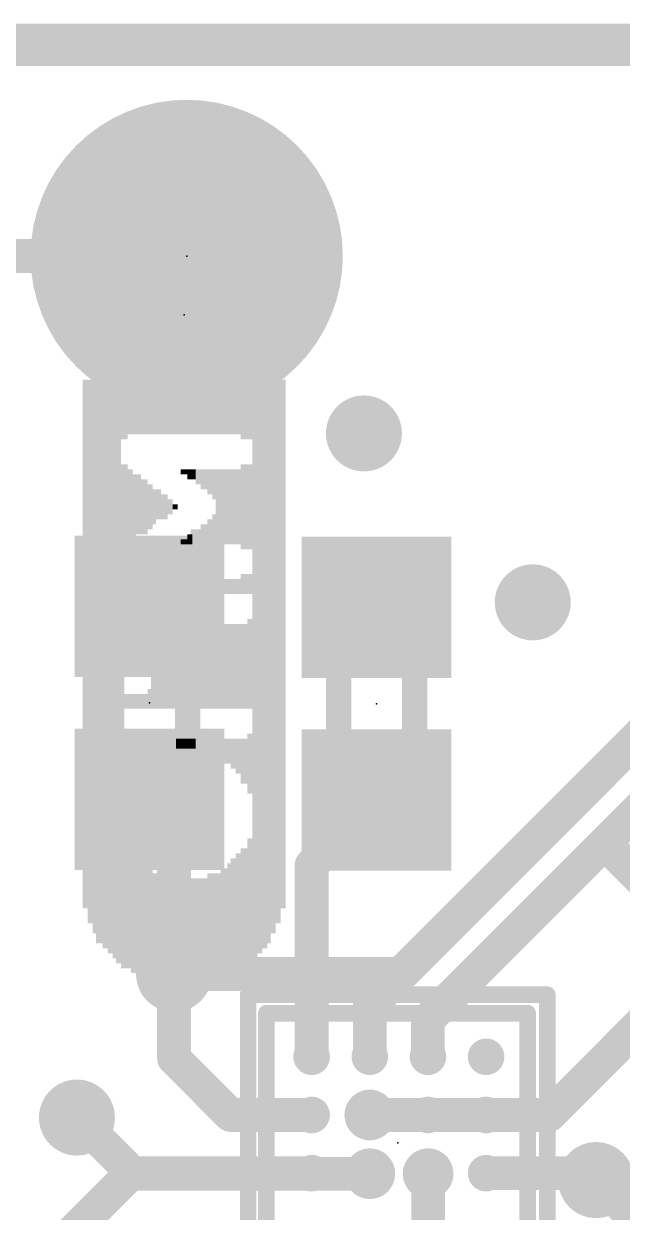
# Model space of a CAD drawing. Extents: x -25 to 77, y -62 to 26.
# Drawn here: x 5.62 to 9.23, y 5.68 to 12.83 of the extents above; entities that cross this region are included whole.
import ezdxf

# ---------------------------------------------------------------- set-up
doc = ezdxf.new("R2010")
doc.units = 0
for name, color, linetype in [('1', 12, 'CONTINUOUS'), ('16', 53, 'CONTINUOUS'), ('17', 254, 'CONTINUOUS'), ('18', 110, 'CONTINUOUS'), ('20', 53, 'CONTINUOUS'), ('21', 41, 'CONTINUOUS'), ('22', 40, 'CONTINUOUS'), ('23', 53, 'CONTINUOUS'), ('24', 53, 'CONTINUOUS'), ('51', 53, 'CONTINUOUS')]:
    doc.layers.add(name, color=color, linetype=linetype)

# ---------------------------------------------------------------- blocks, each defined once
blk = doc.blocks.new('RECT')
blk.add_solid([(-0.5, -0.5), (0.5, -0.5), (-0.5, 0.5), (0.5, 0.5)])
blk = doc.blocks.new('ROUNDP')
at = {"const_width": 0.5}
blk.add_lwpolyline([(0, -0.25, 1), (0, 0.25, 1), (0, -0.25)], format="xyb", dxfattribs=at)
blk = doc.blocks.new('PIE')
at = {"const_width": 0.5}
blk.add_lwpolyline([(0, -0.25, 1), (0, 0.25, 1), (0, -0.25)], format="xyb", dxfattribs=at)
blk = doc.blocks.new('ROUNDV')
at = {"const_width": 0.5}
blk.add_lwpolyline([(0, -0.25, 1), (0, 0.25, 1), (0, -0.25)], format="xyb", dxfattribs=at)

msp = doc.modelspace()

# ---------------------------------------------------------------- linework, layer by layer
at = {"layer": '1'}
for points, const_width in [([(25.4, 12.7), (0, 12.7)], 0.254), ([(7.706, 6.9186), (9.9314, 9.144)], 0.2032), ([(9.1186, 7.8994), (9.906, 8.6868)], 0.2032), ([(6.3805, 8.1627), (6.5278, 8.0154)], 0.2032), ([(7.747, 8.1576), (7.356, 7.7666)], 0.2032), ([(6.5278, 8.0154), (6.5278, 7.112)], 0.2032), ([(8.056, 6.8368), (9.1186, 7.8994)], 0.2032), ([(9.459, 7.559), (9.1186, 7.8994)], 0.2032), ([(7.356, 7.7666), (7.356, 6.614)], 0.2032), ([(6.5278, 7.112), (6.5278, 6.604)], 0.2032), ([(7.706, 6.614), (7.706, 6.9186)], 0.2032), ([(8.056, 6.614), (8.056, 6.8368)], 0.2032), ([(6.8678, 6.264), (6.5278, 6.604)], 0.2032), ([(7.356, 6.264), (6.8678, 6.264)], 0.2032), ([(7.706, 6.264), (7.7107, 6.2687)], 0.2032), ([(6.2696, 5.914), (5.3286, 4.973)], 0.2032), ([(7.356, 5.914), (6.2696, 5.914)], 0.2032), ([(7.706, 5.914), (7.7064, 5.9136)], 0.2032), ([(7.7064, 5.9136), (7.7064, 5.9106)], 0.2032), ([(8.0569, 5.9131), (8.056, 5.914)], 0.2032), ([(8.0569, 5.9106), (8.0569, 5.9131)], 0.2032), ([(8.406, 5.914), (9.0263, 5.914)], 0.2032), ([(9.0263, 5.914), (9.0678, 5.8725)], 0.2032)]:
    msp.add_lwpolyline(points, dxfattribs=dict(at, const_width=const_width))
at = {"layer": '1', "const_width": 0.1016}
for points in [[(6.4164, 8.1986, 1), (6.3446, 8.1268)], [(7.7829, 8.1217, 1), (7.7111, 8.1935)], [(6.5786, 8.0154, 1), (6.477, 8.0154)], [(6.4919, 7.9794, 1), (6.5637, 8.0513)], [(9.1545, 7.9353, 1), (9.0827, 7.8635)], [(9.0827, 7.9353, 1), (9.1545, 7.8635)], [(9.1545, 7.8635, 1), (9.0827, 7.9353)], [(7.4068, 7.7666, 1), (7.3052, 7.7666)], [(7.3201, 7.8025, 1), (7.3919, 7.7307)], [(6.5786, 7.112, 1), (6.477, 7.112)], [(6.477, 7.112, 1), (6.5786, 7.112)], [(7.7568, 6.9186, 1), (7.6552, 6.9186)], [(7.6701, 6.9545, 1), (7.7419, 6.8827)], [(8.1068, 6.8368, 1), (8.0052, 6.8368)], [(8.0201, 6.8727, 1), (8.0919, 6.8009)], [(6.5637, 6.6399, 1), (6.4919, 6.5681)], [(6.477, 6.604, 1), (6.5786, 6.604)], [(7.3052, 6.614, 1), (7.4068, 6.614)], [(7.6552, 6.614, 1), (7.7568, 6.614)], [(8.0052, 6.614, 1), (8.1068, 6.614)], [(6.8678, 6.3148, 1), (6.8678, 6.2132)], [(7.356, 6.2132, 1), (7.356, 6.3148)], [(7.7466, 6.2328, 1), (7.6748, 6.3046)], [(6.8319, 6.2281, 1), (6.9037, 6.2999)], [(7.6701, 6.2999, 1), (7.7419, 6.2281)], [(6.2696, 5.9648, 1), (6.2696, 5.8632)], [(6.3055, 5.8781, 1), (6.2337, 5.9499)], [(7.356, 5.8632, 1), (7.356, 5.9648)], [(7.7419, 5.9499, 1), (7.6701, 5.8781)], [(7.7572, 5.9136, 1), (7.6556, 5.9136)], [(8.0919, 5.9499, 1), (8.0201, 5.8781)], [(8.1077, 5.9131, 1), (8.0061, 5.9131)], [(8.406, 5.9648, 1), (8.406, 5.8632)], [(9.0622, 5.9499, 1), (8.9904, 5.8781)], [(9.0263, 5.8632, 1), (9.0263, 5.9648)], [(7.6556, 5.9106, 1), (7.7572, 5.9106)], [(7.6704, 5.8777, 1), (7.7423, 5.9496)], [(8.0061, 5.9106, 1), (8.1077, 5.9106)], [(8.021, 5.8772, 1), (8.0928, 5.949)], [(9.0319, 5.8366, 1), (9.1037, 5.9084)]]:
    msp.add_lwpolyline(points, format="xyb", dxfattribs=at)
at = {"layer": '16'}
for points, const_width in [([(25.4, 12.7), (0, 12.7)], 0.254), ([(4.826, 11.43), (6.604, 11.43)], 0.2032), ([(9.818, 9.0399), (7.8901, 7.112)], 0.2032), ([(7.8901, 7.112), (6.5278, 7.112)], 0.2032), ([(9.5758, 7.0536), (8.7862, 6.264)], 0.2032), ([(8.7862, 6.264), (7.706, 6.264)], 0.2032), ([(6.2814, 5.9106), (5.9436, 6.2484)], 0.2032), ([(7.7064, 5.9106), (6.2814, 5.9106)], 0.2032), ([(8.0569, 5.9106), (8.0569, 4.9555)], 0.2032), ([(9.0678, 5.8725), (9.4691, 5.4712)], 0.2032)]:
    msp.add_lwpolyline(points, dxfattribs=dict(at, const_width=const_width))
at = {"layer": '16', "const_width": 0.1016}
for points in [[(6.604, 11.3792, 1), (6.604, 11.4808)], [(6.5278, 7.1628, 1), (6.5278, 7.0612)], [(7.8542, 7.1479, 1), (7.9261, 7.0761)], [(7.8901, 7.0612, 1), (7.8901, 7.1628)], [(7.706, 6.3148, 1), (7.706, 6.2132)], [(8.7862, 6.2132, 1), (8.7862, 6.3148)], [(5.9795, 6.2843, 1), (5.9077, 6.2125)], [(8.7503, 6.2999, 1), (8.8221, 6.2281)], [(6.2814, 5.9614, 1), (6.2814, 5.8598)], [(7.7064, 5.8598, 1), (7.7064, 5.9614)], [(8.1077, 5.9106, 1), (8.0061, 5.9106)], [(6.2455, 5.8747, 1), (6.3173, 5.9465)], [(9.1037, 5.9084, 1), (9.0319, 5.8366)]]:
    msp.add_lwpolyline(points, format="xyb", dxfattribs=at)
at = {"layer": '20', "const_width": 0.2032}
msp.add_lwpolyline([(0, 12.7), (25.4, 12.7)], dxfattribs=at)
at = {"layer": '21', "const_width": 0.1}
for points in [[(8.774, 6.987), (6.974, 6.987)], [(6.974, 6.987), (6.974, 5.196)], [(8.774, 5.196), (8.774, 6.987)]]:
    msp.add_lwpolyline(points, dxfattribs=at)
at = {"layer": '21', "const_width": 0.05}
for points in [[(6.974, 7.012, 1), (6.974, 6.962)], [(6.999, 6.987, 1), (6.949, 6.987)], [(8.799, 6.987, 1), (8.749, 6.987)], [(8.774, 6.962, 1), (8.774, 7.012)]]:
    msp.add_lwpolyline(points, format="xyb", dxfattribs=at)
at = {"layer": '23'}
for p in [(6.604, 11.43), (6.3805, 8.7427), (7.747, 8.7376), (7.874, 6.096)]:
    msp.add_point(p, dxfattribs=at)
at = {"layer": '24'}
msp.add_point((6.5888, 11.0769), dxfattribs=at)
at = {"layer": '51'}
for points, const_width in [([(6.1519, 8.4723), (6.1519, 9.0131)], 0.1524), ([(6.6091, 9.0131), (6.6091, 8.4723)], 0.1524), ([(7.5184, 8.4672), (7.5184, 9.008)], 0.1524), ([(7.9756, 9.008), (7.9756, 8.4672)], 0.1524), ([(7.084, 6.876), (8.6379, 6.876)], 0.1), ([(7.084, 5.3047), (7.084, 6.876)], 0.1), ([(8.656, 5.3047), (8.656, 6.876)], 0.1)]:
    msp.add_lwpolyline(points, dxfattribs=dict(at, const_width=const_width))
for points, const_width in [([(6.19, 9.0131, 1), (6.1138, 9.0131)], 0.0762), ([(6.6472, 9.0131, 1), (6.571, 9.0131)], 0.0762), ([(7.5565, 9.008, 1), (7.4803, 9.008)], 0.0762), ([(8.0137, 9.008, 1), (7.9375, 9.008)], 0.0762), ([(6.1138, 8.4723, 1), (6.19, 8.4723)], 0.0762), ([(6.571, 8.4723, 1), (6.6472, 8.4723)], 0.0762), ([(7.4803, 8.4672, 1), (7.5565, 8.4672)], 0.0762), ([(7.9375, 8.4672, 1), (8.0137, 8.4672)], 0.0762), ([(7.084, 6.901, 1), (7.084, 6.851)], 0.05), ([(7.109, 6.876, 1), (7.059, 6.876)], 0.05), ([(8.681, 6.876, 1), (8.631, 6.876)], 0.05), ([(8.6379, 6.851, 1), (8.6379, 6.901)], 0.05)]:
    msp.add_lwpolyline(points, format="xyb", dxfattribs=dict(at, const_width=const_width))

# ---------------------------------------------------------------- block references
at = {"layer": '1', "xscale": 0.85, "yscale": 0.9, "rotation": 90}
for p in [(6.3805, 9.3227), (7.747, 9.3176), (6.3805, 8.1627), (7.747, 8.1576)]:
    msp.add_blockref('RECT', p, dxfattribs=at)
at = {"layer": '1', "xscale": 0.22, "yscale": 0.22}
for p in [(7.356, 6.614), (7.706, 6.614), (8.056, 6.614), (8.406, 6.614), (7.356, 6.264), (7.706, 6.264), (8.056, 6.264), (8.406, 6.264), (7.356, 5.914), (7.706, 5.914), (8.056, 5.914), (8.406, 5.914)]:
    msp.add_blockref('PIE', p, dxfattribs=at)
at = {"layer": '17', "xscale": 1.8796, "yscale": 1.8796, "rotation": 90}
msp.add_blockref('ROUNDP', (6.604, 11.43), dxfattribs=at)
msp.add_blockref('ROUNDP', (6.604, 11.43), dxfattribs=at)
at = {"layer": '18'}
for p, xscale, yscale in [((7.6708, 10.3632), 0.4572, 0.4572), ((7.6708, 10.3632), 0.4572, 0.4572), ((8.6868, 9.3472), 0.4572, 0.4572), ((8.6868, 9.3472), 0.4572, 0.4572), ((6.5278, 7.112), 0.4572, 0.4572), ((6.5278, 7.112), 0.4572, 0.4572), ((5.9436, 6.2484), 0.4572, 0.4572), ((5.9436, 6.2484), 0.4572, 0.4572), ((7.706, 6.264), 0.3048, 0.3048), ((7.706, 6.264), 0.3048, 0.3048), ((9.0678, 5.8725), 0.4572, 0.4572), ((9.0678, 5.8725), 0.4572, 0.4572), ((7.7064, 5.9106), 0.3048, 0.3048), ((7.7064, 5.9106), 0.3048, 0.3048), ((8.0569, 5.9106), 0.3048, 0.3048), ((8.0569, 5.9106), 0.3048, 0.3048)]:
    msp.add_blockref('ROUNDV', p, dxfattribs=dict(at, xscale=xscale, yscale=yscale))
at = {"layer": '22', "rotation": 270}
for p, xscale, yscale in [((5.9938, 9.0969), 3.18, 0.03), ((6.0238, 9.0519), 3.27, 0.03), ((6.0488, 9.0219), 3.33, 0.02), ((6.0788, 8.9919), 3.39, 0.04), ((6.1138, 8.9769), 3.42, 0.03), ((6.1438, 8.9619), 3.45, 0.03), ((6.1688, 8.9469), 3.48, 0.02), ((6.1938, 9.4119), 2.55, 0.03), ((6.2288, 10.5069), 0.36, 0.04), ((6.2638, 10.5219), 0.33, 0.03), ((6.2838, 10.5219), 0.33, 0.03), ((6.3138, 10.5219), 0.33, 0.03), ((6.3488, 10.5219), 0.33, 0.04), ((6.3838, 10.5219), 0.33, 0.03), ((6.4038, 10.5219), 0.33, 0.03), ((6.4338, 10.5219), 0.33, 0.03), ((6.4688, 10.5219), 0.33, 0.04), ((6.5038, 10.5219), 0.33, 0.03), ((6.5338, 10.5219), 0.33, 0.03), ((6.5538, 10.5219), 0.33, 0.03), ((6.5888, 10.5219), 0.33, 0.04), ((6.6238, 10.5219), 0.33, 0.03), ((6.6438, 10.5219), 0.33, 0.03), ((6.6738, 10.5219), 0.33, 0.03), ((6.7088, 10.5219), 0.33, 0.04), ((6.7438, 10.5219), 0.33, 0.03), ((6.7738, 10.5219), 0.33, 0.03), ((6.7938, 10.5219), 0.33, 0.03), ((6.8288, 10.5219), 0.33, 0.04), ((6.8638, 10.5219), 0.33, 0.03), ((6.8838, 10.5219), 0.33, 0.03), ((6.9138, 10.5219), 0.33, 0.03), ((6.9488, 10.5069), 0.36, 0.04), ((6.9838, 10.5069), 0.36, 0.03), ((7.0138, 8.9469), 3.48, 0.03), ((7.0438, 8.9619), 3.45, 0.03), ((7.0738, 8.9769), 3.42, 0.03), ((7.0938, 8.9919), 3.39, 0.03), ((7.1238, 9.0219), 3.33, 0.03), ((7.1538, 9.0519), 3.27, 0.03), ((7.1838, 9.0969), 3.18, 0.03), ((6.2288, 9.9219), 0.51, 0.04), ((6.9488, 9.9219), 0.51, 0.04), ((6.9838, 9.9219), 0.51, 0.03), ((6.2638, 9.9219), 0.45, 0.03), ((6.2838, 9.9219), 0.39, 0.03), ((6.3138, 9.9369), 0.36, 0.03), ((6.3488, 9.9219), 0.33, 0.04), ((6.5888, 10.1319), 0.03, 0.04), ((6.6238, 10.1169), 0.06, 0.03), ((6.6438, 10.1169), 0.06, 0.03), ((6.6738, 10.1019), 0.09, 0.03), ((6.7088, 10.0869), 0.12, 0.04), ((6.7438, 10.0719), 0.15, 0.03), ((6.7738, 10.0569), 0.18, 0.03), ((6.7938, 9.9219), 0.45, 0.03), ((6.8288, 9.9219), 0.45, 0.04), ((6.8638, 9.9219), 0.45, 0.03), ((6.8838, 9.9219), 0.45, 0.03), ((6.9138, 9.9219), 0.45, 0.03), ((6.3838, 9.9219), 0.27, 0.03), ((6.4038, 9.9219), 0.21, 0.03), ((6.4338, 9.9369), 0.18, 0.03), ((6.4688, 9.9219), 0.15, 0.04), ((6.5038, 9.9219), 0.09, 0.03), ((6.5338, 9.9219), 0.03, 0.03), ((6.7738, 9.7869), 0.18, 0.03), ((6.7088, 9.7569), 0.12, 0.04), ((6.7438, 9.7719), 0.15, 0.03), ((6.5888, 9.7119), 0.03, 0.04), ((6.6238, 9.7269), 0.06, 0.03), ((6.6438, 9.7419), 0.09, 0.03), ((6.6738, 9.7419), 0.09, 0.03), ((6.2288, 9.4569), 0.12, 0.04), ((6.9488, 9.4569), 0.12, 0.04), ((6.9838, 9.4569), 0.12, 0.03), ((6.2638, 9.4419), 0.09, 0.03), ((6.2838, 9.4419), 0.09, 0.03), ((6.3138, 9.4419), 0.09, 0.03), ((6.3488, 9.4419), 0.09, 0.04), ((6.3838, 9.4419), 0.09, 0.03), ((6.4038, 9.4419), 0.09, 0.03), ((6.4338, 9.4419), 0.09, 0.03), ((6.4688, 9.4419), 0.09, 0.04), ((6.5038, 9.4419), 0.09, 0.03), ((6.5338, 9.4419), 0.09, 0.03), ((6.5538, 9.4419), 0.09, 0.03), ((6.5888, 9.4419), 0.09, 0.04), ((6.6238, 9.4419), 0.09, 0.03), ((6.6438, 9.4419), 0.09, 0.03), ((6.6738, 9.4419), 0.09, 0.03), ((6.7088, 9.4419), 0.09, 0.04), ((6.7438, 9.4419), 0.09, 0.03), ((6.7738, 9.4419), 0.09, 0.03), ((6.7938, 9.4419), 0.09, 0.03), ((6.8288, 9.4419), 0.09, 0.04), ((6.8638, 9.4419), 0.09, 0.03), ((6.8838, 9.4419), 0.09, 0.03), ((6.9138, 9.4419), 0.09, 0.03), ((6.9838, 8.9769), 0.54, 0.03), ((6.4038, 8.9619), 0.51, 0.03), ((6.4338, 8.9619), 0.51, 0.03), ((6.4688, 8.9619), 0.51, 0.04), ((6.5038, 8.9619), 0.51, 0.03), ((6.7088, 8.9619), 0.51, 0.04), ((6.7438, 8.9619), 0.51, 0.03), ((6.7738, 8.9619), 0.51, 0.03), ((6.7938, 8.9619), 0.51, 0.03), ((6.8288, 8.9619), 0.51, 0.04), ((6.8638, 8.9619), 0.51, 0.03), ((6.8838, 8.9619), 0.51, 0.03), ((6.9138, 8.9619), 0.51, 0.03), ((6.9488, 8.9619), 0.51, 0.04), ((6.6738, 8.8269), 0.24, 0.03), ((6.5338, 8.8119), 0.21, 0.03), ((6.5538, 8.8119), 0.21, 0.03), ((6.5888, 8.8119), 0.21, 0.04), ((6.6238, 8.8119), 0.21, 0.03), ((6.6438, 8.8119), 0.21, 0.03), ((6.2288, 8.7519), 0.09, 0.04), ((6.2638, 8.7519), 0.09, 0.03), ((6.2838, 8.7519), 0.09, 0.03), ((6.3138, 8.7519), 0.09, 0.03), ((6.3488, 8.7519), 0.09, 0.04), ((6.3838, 8.7669), 0.12, 0.03), ((6.2288, 8.3919), 0.33, 0.04), ((6.2638, 8.4069), 0.24, 0.03), ((6.2838, 8.4219), 0.21, 0.03), ((6.3138, 8.4369), 0.18, 0.03), ((6.3488, 8.4519), 0.15, 0.04), ((6.3838, 8.4669), 0.12, 0.03), ((6.4038, 8.4669), 0.12, 0.03), ((6.4338, 8.4819), 0.09, 0.03), ((6.4688, 8.4819), 0.09, 0.04), ((6.5038, 8.4819), 0.09, 0.03), ((6.5338, 8.4819), 0.09, 0.03), ((6.5538, 8.4969), 0.06, 0.03), ((6.5888, 8.4969), 0.06, 0.04), ((6.6238, 8.4969), 0.06, 0.03), ((6.6438, 8.4969), 0.06, 0.03), ((6.6738, 8.4819), 0.09, 0.03), ((6.7088, 8.4819), 0.09, 0.04), ((6.7438, 8.4819), 0.09, 0.03), ((6.7738, 8.4819), 0.09, 0.03), ((6.7938, 8.4669), 0.12, 0.03), ((6.8288, 8.4519), 0.15, 0.04), ((6.8638, 8.4519), 0.15, 0.03), ((6.8838, 8.4369), 0.18, 0.03), ((6.9138, 8.4219), 0.21, 0.03), ((6.9488, 8.3919), 0.27, 0.04), ((6.9838, 8.3769), 0.36, 0.03), ((6.4688, 8.0619), 0.33, 0.04), ((6.5038, 8.0769), 0.36, 0.03), ((6.5338, 8.0619), 0.39, 0.03), ((6.5538, 8.0619), 0.39, 0.03), ((6.5888, 8.0619), 0.39, 0.04), ((6.6238, 8.0619), 0.39, 0.03), ((6.6438, 8.0619), 0.39, 0.03), ((6.6738, 8.0619), 0.39, 0.03), ((6.7088, 8.0769), 0.36, 0.04), ((6.7438, 8.0619), 0.33, 0.03), ((6.4038, 8.0769), 0.18, 0.03), ((6.4338, 8.0619), 0.27, 0.03), ((6.7738, 8.0619), 0.27, 0.03), ((6.7938, 8.0619), 0.15, 0.03), ((6.1938, 7.5969), 0.84, 0.03), ((6.2288, 7.5219), 0.75, 0.04), ((6.2638, 7.5069), 0.72, 0.03), ((6.9488, 7.5069), 0.72, 0.04), ((6.9838, 7.5519), 0.75, 0.03), ((6.2838, 7.4619), 0.69, 0.03), ((6.8838, 7.4619), 0.69, 0.03), ((6.9138, 7.4919), 0.69, 0.03), ((6.3138, 7.4469), 0.66, 0.03), ((6.3488, 7.4169), 0.66, 0.04), ((6.3838, 7.4169), 0.66, 0.03), ((6.8288, 7.4169), 0.66, 0.04), ((6.8638, 7.4469), 0.66, 0.03), ((6.4038, 7.4019), 0.63, 0.03), ((6.4338, 7.3869), 0.66, 0.03), ((6.4688, 7.3719), 0.63, 0.04), ((6.5038, 7.3719), 0.63, 0.03), ((6.5338, 7.3719), 0.63, 0.03), ((6.5538, 7.3719), 0.63, 0.03), ((6.5888, 7.3719), 0.63, 0.04), ((6.6238, 7.3719), 0.63, 0.03), ((6.6438, 7.3719), 0.63, 0.03), ((6.6738, 7.3719), 0.63, 0.03), ((6.7088, 7.3719), 0.63, 0.04), ((6.7438, 7.3869), 0.66, 0.03), ((6.7738, 7.4019), 0.63, 0.03), ((6.7938, 7.4019), 0.63, 0.03)]:
    msp.add_blockref('RECT', p, dxfattribs=dict(at, xscale=xscale, yscale=yscale))
at = {"layer": '51', "xscale": 0.508, "yscale": 0.508}
msp.add_blockref('RECT', (6.604, 11.43), dxfattribs=at)
at = {"layer": '51', "xscale": 0.3, "yscale": 0.6096, "rotation": 90}
for p in [(6.3805, 9.1515), (7.747, 9.1464), (6.3805, 8.3387), (7.747, 8.3336)]:
    msp.add_blockref('RECT', p, dxfattribs=at)

doc.saveas('drawing.dxf')
